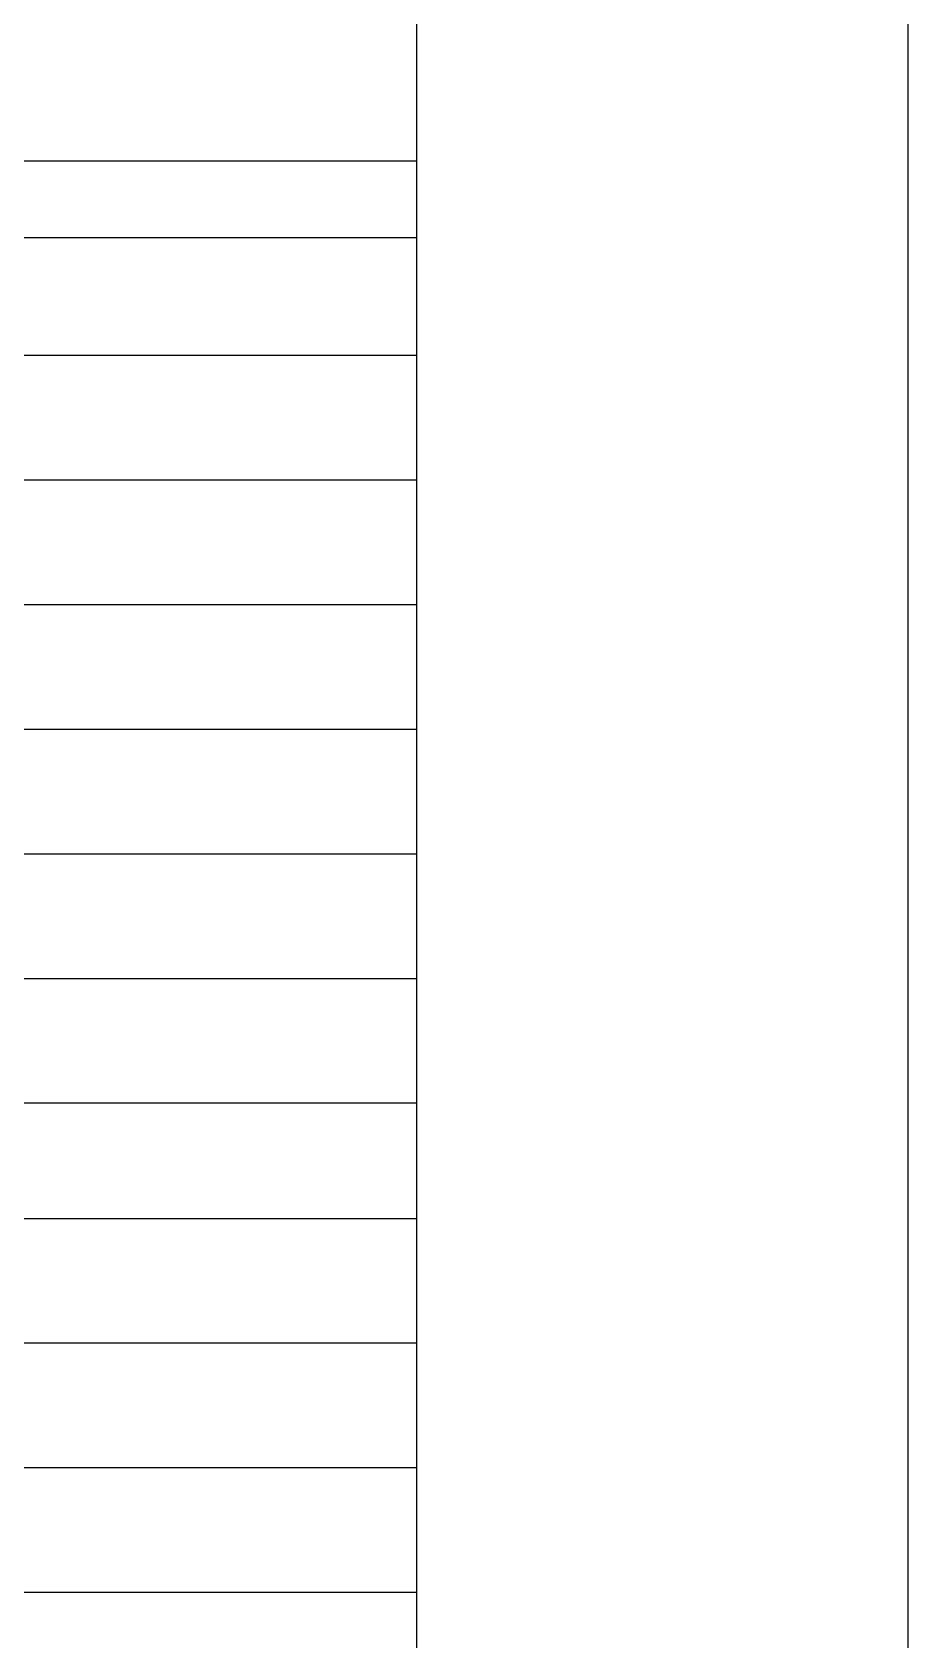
# Model space of a CAD drawing. Header units: millimetres. Extents: x 327808 to 2562540, y -728300 to 402793.
# Drawn here: x 930933 to 987888, y 189739 to 294243 of the extents above; entities that cross this region are included whole.
import ezdxf

# ---------------------------------------------------------------- set-up
doc = ezdxf.new("R2010")
doc.units = ezdxf.units.MM
doc.header["$LTSCALE"] = 140
doc.linetypes.add('XS-기초$0$CONTINOUS', pattern=[0])
doc.layers.add('XS-기초$0$CEN-P', color=14, linetype='XS-기초$0$CONTINOUS')
doc.layers.add('XS-기초$0$WALL', color=11, linetype='Continuous')
doc.layers.add('XS-기초$0$DEFPOINT', color=144, linetype='Continuous', plot=False)

msp = doc.modelspace()

# ---------------------------------------------------------------- linework, layer by layer
at = {"layer": 'XS-기초$0$CEN-P'}
for p, q in [((955930.4, 285863.9), (851200.4, 285863.9)), ((955930.4, 280863.9), (731950.4, 280863.9)), ((955930.4, 273213.9), (731950.4, 273213.9)), ((955930.4, 265113.9), (833300.4, 265113.9)), ((955930.4, 257013.9), (731950.4, 257013.9)), ((955930.4, 248913.9), (731950.4, 248913.9)), ((955930.4, 240813.9), (731950.4, 240813.9)), ((955930.4, 232713.9), (731950.4, 232713.9)), ((955930.4, 224613.9), (731950.4, 224613.9)), ((955930.4, 217113.9), (731950.4, 217113.9)), ((955930.4, 209013.9), (731950.4, 209013.9)), ((955930.4, 200913.9), (731950.4, 200913.9)), ((955930.4, 192813.9), (731950.4, 192813.9))]:
    msp.add_line(p, q, dxfattribs=at)
at = {"layer": 'XS-기초$0$DEFPOINT'}
msp.add_lwpolyline([(731950.4, 146453.9), (731950.4, 341453.9), (955930.4, 341453.9), (955930.4, 146453.9)], close=True, dxfattribs=at)
at = {"layer": 'XS-기초$0$WALL'}
msp.add_lwpolyline([(987888.1, 110176.4), (685509.1, 110176.4), (685509.1, 402793.4), (987888.1, 402793.4)], close=True, dxfattribs=at)

doc.saveas('drawing.dxf')
